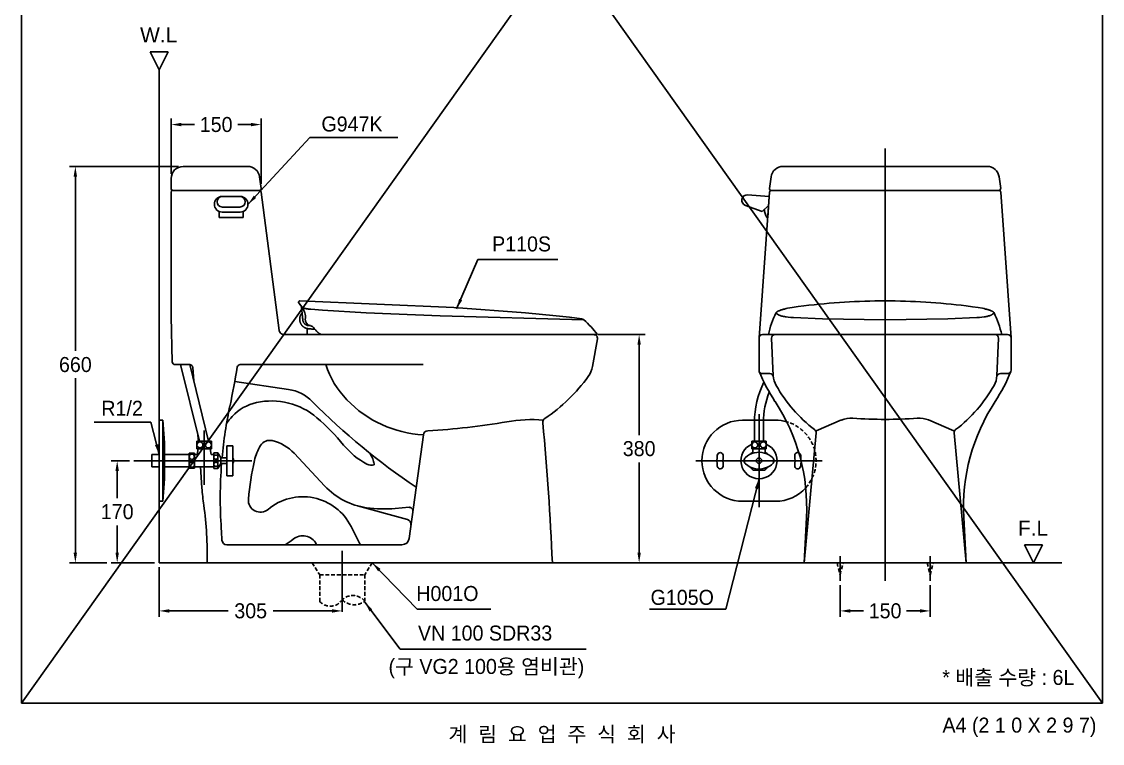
# Model space of a CAD drawing. Header units: millimetres. Extents: x 0 to 3800, y -67 to 2530.
# Drawn here: x 2000 to 3800, y -67 to 1135 of the extents above; entities that cross this region are included whole.
import ezdxf
from ezdxf.enums import TextEntityAlignment as Align
from ezdxf.lldxf.tags import DXFTag

# ---------------------------------------------------------------- set-up
doc = ezdxf.new("R2010")
doc.units = ezdxf.units.MM
doc.linetypes.add('DASHED2', pattern=[9.525, 6.35, -3.175])
for name, color, linetype in [('TEXT', 7, 'Continuous'), ('내부선 및 부속', 4, 'Continuous'), ('도각라인', 255, 'Continuous'), ('외형선', 3, 'Continuous'), ('점선', 6, 'DASHED2'), ('중심선', 1, 'DASHED'), ('치수선', 7, 'Continuous')]:
    doc.layers.add(name, color=color, linetype=linetype)
doc.styles.add('____', font='')
doc.styles.add('타이틀', font='H2GTRM.TTF', dxfattribs={"height": 25})
doc.styles.get('____').set_extended_font_data('굴림')
tags = doc.linetypes.add('DASHDOT', pattern=[70, 31, -13, 13, -13]).pattern_tags.tags
tags[10:11] = [DXFTag(74, 4), DXFTag(75, 0), DXFTag(340, '0'), DXFTag(46, 0.0), DXFTag(50, 0.0), DXFTag(44, 0.0), DXFTag(45, 0.0)]
tags[8:9] = [DXFTag(74, 4), DXFTag(75, 0), DXFTag(340, '0'), DXFTag(46, 0.0), DXFTag(50, 0.0), DXFTag(44, 0.0), DXFTag(45, 0.0)]
tags[6:7] = [DXFTag(74, 4), DXFTag(75, 0), DXFTag(340, '0'), DXFTag(46, 0.0), DXFTag(50, 0.0), DXFTag(44, 0.0), DXFTag(45, 0.0)]
tags[4:5] = [DXFTag(74, 4), DXFTag(75, 0), DXFTag(340, '0'), DXFTag(46, 0.0), DXFTag(50, 0.0), DXFTag(44, 0.0), DXFTag(45, 0.0)]
tags = doc.linetypes.add('DASHED', pattern=[25.72, 12.86, -12.86]).pattern_tags.tags
tags[6:7] = [DXFTag(74, 4), DXFTag(75, 0), DXFTag(340, '0'), DXFTag(46, 0.0), DXFTag(50, 0.0), DXFTag(44, 0.0), DXFTag(45, 0.0)]
tags[4:5] = [DXFTag(74, 4), DXFTag(75, 0), DXFTag(340, '0'), DXFTag(46, 0.0), DXFTag(50, 0.0), DXFTag(44, 0.0), DXFTag(45, 0.0)]
doc.dimstyles.new('MSADIM', dxfattribs={"dimtxt": 33, "dimasz": 17, "dimexe": 10, "dimexo": 7.5, "dimgap": 10, "dimtad": 0, "dimtih": 1, "dimtoh": 1, "dimdec": 0, "dimzin": 1, "dimdsep": 46, "dimtxsty": '____', "dimcen": 11.25, "dimadec": 0, "dimazin": 0, "dimtfac": 1, "dimtdec": 0, "dimtix": 1, "dimtmove": 0, "dimatfit": 3, "dimfxl": 1, "dimtolj": 1, "dimtzin": 1, "dimarcsym": 0})

# ---------------------------------------------------------------- blocks, each defined once
blk = doc.blocks.new('*D6')
at = {"layer": '치수선', "color": 0, "linetype": 'Continuous', "lineweight": -2, "transparency": 16777216}
for p, q in [((2249, 881.3), (2249, 973.5)), ((2399, 864.7), (2399, 973.5)), ((2266, 963.5), (2288, 963.5)), ((2382, 963.5), (2359.9, 963.5))]:
    blk.add_line(p, q, dxfattribs=at)
at = {"layer": '치수선', "color": 0, "linetype": 'Continuous', "transparency": 16777216}
for points in [[(2266, 966.4), (2266, 960.7), (2249, 963.5)], [(2382, 966.4), (2382, 960.7), (2399, 963.5)]]:
    blk.add_solid(points, dxfattribs=at)
at = {"layer": '치수선', "color": 0, "linetype": 'Continuous', "transparency": 16777216, "insert": (2324, 963.5), "char_height": 25, "attachment_point": 5, "style": '____'}
blk.add_mtext('\\A1;150', dxfattribs=at)
blk = doc.blocks.new('*D7')
at = {"layer": '치수선', "color": 0, "linetype": 'Continuous', "lineweight": -2, "transparency": 16777216}
for p, q in [((2179.5, 403.8), (2149.2, 403.8)), ((2159.2, 386.8), (2159.2, 341.7)), ((2159.2, 250.8), (2159.2, 296)), ((2221.5, 233.8), (2149.2, 233.8))]:
    blk.add_line(p, q, dxfattribs=at)
at = {"layer": '치수선', "color": 0, "linetype": 'Continuous', "transparency": 16777216}
for points in [[(2156.3, 386.8), (2162, 386.8), (2159.2, 403.8)], [(2156.3, 250.8), (2162, 250.8), (2159.2, 233.8)]]:
    blk.add_solid(points, dxfattribs=at)
at = {"layer": '치수선', "color": 0, "linetype": 'Continuous', "transparency": 16777216, "insert": (2159.2, 318.8), "char_height": 25, "attachment_point": 5, "style": '____'}
blk.add_mtext('\\A1;170', dxfattribs=at)
blk = doc.blocks.new('*D8')
at = {"layer": '치수선', "color": 0, "linetype": 'Continuous', "lineweight": -2, "transparency": 16777216}
for p, q in [((2261.5, 893.8), (2079.5, 893.8)), ((2089.5, 876.8), (2089.5, 586.6)), ((2089.5, 250.8), (2089.5, 541)), ((2141.7, 233.8), (2079.5, 233.8))]:
    blk.add_line(p, q, dxfattribs=at)
at = {"layer": '치수선', "color": 0, "linetype": 'Continuous', "transparency": 16777216}
for points in [[(2086.6, 876.8), (2092.3, 876.8), (2089.5, 893.8)], [(2086.6, 250.8), (2092.3, 250.8), (2089.5, 233.8)]]:
    blk.add_solid(points, dxfattribs=at)
at = {"layer": '치수선', "color": 0, "linetype": 'Continuous', "transparency": 16777216, "insert": (2089.5, 563.8), "char_height": 25, "attachment_point": 5, "style": '____'}
blk.add_mtext('\\A1;660', dxfattribs=at)
blk = doc.blocks.new('*D9')
at = {"layer": '치수선', "color": 0, "linetype": 'Continuous', "lineweight": -2, "transparency": 16777216}
for p, q in [((2229, 226.3), (2229, 143.7)), ((2534, 159.6), (2534, 163.7)), ((2246, 153.7), (2344.2, 153.7)), ((2517, 153.7), (2418.8, 153.7))]:
    blk.add_line(p, q, dxfattribs=at)
at = {"layer": '치수선', "color": 0, "linetype": 'Continuous', "transparency": 16777216}
for points in [[(2246, 156.5), (2246, 150.8), (2229, 153.7)], [(2517, 156.5), (2517, 150.8), (2534, 153.7)]]:
    blk.add_solid(points, dxfattribs=at)
at = {"layer": '치수선', "color": 0, "linetype": 'Continuous', "transparency": 16777216, "insert": (2381.5, 153.7), "char_height": 25, "attachment_point": 5, "style": '____'}
blk.add_mtext('\\A1;305', dxfattribs=at)
blk = doc.blocks.new('*D10')
at = {"layer": '치수선', "color": 0, "linetype": 'Continuous', "lineweight": -2, "transparency": 16777216}
for p, q in [((2960.5, 613.8), (3038.5, 613.8)), ((3028.5, 596.8), (3028.5, 446.6)), ((3028.5, 250.8), (3028.5, 401)), ((2960.5, 233.8), (3038.5, 233.8))]:
    blk.add_line(p, q, dxfattribs=at)
at = {"layer": '치수선', "color": 0, "linetype": 'Continuous', "transparency": 16777216}
for points in [[(3025.6, 596.8), (3031.3, 596.8), (3028.5, 613.8)], [(3025.6, 250.8), (3031.3, 250.8), (3028.5, 233.8)]]:
    blk.add_solid(points, dxfattribs=at)
at = {"layer": '치수선', "color": 0, "linetype": 'Continuous', "transparency": 16777216, "insert": (3028.5, 423.8), "char_height": 25, "attachment_point": 5, "style": '____'}
blk.add_mtext('\\A1;380', dxfattribs=at)
blk = doc.blocks.new('*D11')
at = {"layer": '치수선', "color": 0, "linetype": 'Continuous', "lineweight": -2, "transparency": 16777216}
for p, q in [((3363.1, 196.3), (3363.1, 143.7)), ((3513.1, 196.3), (3513.1, 143.7)), ((3380.1, 153.7), (3402.2, 153.7)), ((3496.1, 153.7), (3474, 153.7))]:
    blk.add_line(p, q, dxfattribs=at)
at = {"layer": '치수선', "color": 0, "linetype": 'Continuous', "transparency": 16777216}
for points in [[(3380.1, 156.5), (3380.1, 150.8), (3363.1, 153.7)], [(3496.1, 156.5), (3496.1, 150.8), (3513.1, 153.7)]]:
    blk.add_solid(points, dxfattribs=at)
at = {"layer": '치수선', "color": 0, "linetype": 'Continuous', "transparency": 16777216, "insert": (3438.1, 153.7), "char_height": 25, "attachment_point": 5, "style": '____'}
blk.add_mtext('\\A1;150', dxfattribs=at)

msp = doc.modelspace()

# ---------------------------------------------------------------- linework, layer by layer
for p, q in [((2000, 2530), (3800, 0)), ((3800, 2530), (2000, 0)), ((2675.9, 156.4), (2781.7, 156.4)), ((3156, 156.6), (3045.9, 156.6))]:
    msp.add_line(p, q)
at = {"layer": '내부선 및 부속', "linetype": 'Continuous'}
for p, q in [((3209.2, 846.4), (3245.1, 843.8)), ((2364, 843.8), (2334, 843.8)), ((3205.4, 829), (3233.2, 818.6)), ((3233.2, 818.6), (3244, 828.8)), ((3245.1, 843.8), (3242.6, 808.9)), ((2329, 818.8), (2329, 808.8)), ((2364, 817.8), (2334, 817.8)), ((2363.6, 826.2), (2334.3, 826.2)), ((2369, 818.8), (2369, 808.8)), ((2369, 808.8), (2329, 808.8)), ((3241.1, 809), (3242.6, 808.9)), ((2461.3, 667.4), (2461.5, 666.5)), ((2468.5, 658.4), (2468.5, 658.5)), ((2472.6, 640.4), (2472.5, 640)), ((2472.6, 640.4), (2472.6, 640.4)), ((2697.2, 645.1), (2936.3, 638.3)), ((2501.5, 613.8), (2538.1, 613.8)), ((2538.1, 613.8), (2710.3, 613.8)), ((2710.3, 613.8), (2959, 613.8)), ((2296, 436.6), (2264.6, 563.8)), ((2311.5, 436.6), (2280.1, 563.8)), ((2235, 471.3), (2229, 471.3)), ((2235, 471.3), (2235, 336.3)), ((2235, 471.3), (2238, 433.8)), ((3200.6, 471.3), (3255.6, 471.3)), ((3220.6, 467.8), (3220.6, 436.6)), ((3235.6, 467.8), (3235.6, 436.6)), ((2238, 433.8), (2238, 373.8)), ((2316, 436.6), (2292, 436.6)), ((2292, 423.6), (2292, 436.6)), ((2293.6, 446.2), (2294.4, 436.6)), ((2316, 423.6), (2316, 436.6)), ((3216.1, 436.6), (3216.1, 423.6)), ((3233.1, 436.6), (3216.1, 436.6)), ((3240.1, 436.6), (3233.1, 436.6)), ((3240.1, 436.6), (3240.1, 423.6)), ((2217, 393.6), (2217, 414.1)), ((2229, 414.1), (2217, 414.1)), ((2279, 414.1), (2238, 414.1)), ((2279, 416.3), (2279, 391.3)), ((2288, 416.3), (2279, 416.3)), ((2288, 416.3), (2288, 391.3)), ((2292.5, 414.1), (2288, 414.1)), ((2316, 423.6), (2292, 423.6)), ((2294, 423.6), (2292.5, 414.1)), ((2315.5, 414.1), (2314, 423.6)), ((2320, 414.1), (2315.5, 414.1)), ((2327, 416.8), (2320, 416.8)), ((2320, 416.8), (2320, 390.8)), ((2327, 416.8), (2327, 390.8)), ((2327, 416.8), (2332, 408.6)), ((2342, 428.8), (2342, 378.8)), ((2352, 428.8), (2342, 428.8)), ((2352, 428.8), (2352, 378.8)), ((3235.8, 423.6), (3216.1, 423.6)), ((3217.6, 423.6), (3217.6, 416.2)), ((3240.1, 423.6), (3235.8, 423.6)), ((3238.6, 423.6), (3238.6, 416.2)), ((2332, 399.1), (2327, 390.8)), ((2332, 408.6), (2332, 399.1)), ((2342, 408.6), (2332, 408.6)), ((2342, 399.1), (2332, 399.1)), ((2229, 393.6), (2217, 393.6)), ((2279, 393.6), (2238, 393.6)), ((2288, 391.3), (2279, 391.3)), ((2320, 393.6), (2288, 393.6)), ((2327, 390.8), (2320, 390.8)), ((2352, 378.8), (2342, 378.8)), ((3218.9, 388.3), (3237.2, 388.3)), ((2238, 373.8), (2235, 336.3)), ((2235, 336.3), (2229, 336.3)), ((3200.6, 336.3), (3255.6, 336.3))]:
    msp.add_line(p, q, dxfattribs=at)
at = {"layer": '내부선 및 부속', "linetype": 'Continuous', "flags": 128}
for points in [[(2461.3, 667.5, -0.48596), (2463.3, 669.9)], [(2468.5, 658.4, -0.06265), (2469.7, 655.5)], [(2471.6, 650, -0.009872), (2469.7, 655.4)], [(2471.6, 650, -0.111987), (2472.6, 640.4)], [(2480.2, 628.7, -0.369978), (2472.5, 640)], [(2933.3, 639.7, -0.138018), (2936.2, 638.4)], [(2936.3, 638.3, -0.055507), (2959, 613.9)], [(2480.3, 628.7, -0.022615), (2482.9, 628.1)], [(2482.9, 628.1, -0.138511), (2485.2, 626.8)], [(2485.2, 626.8, -0.025118), (2487.3, 624.2)], [(3205.4, 409, -0.260244), (3237.3, 416.6)], [(3237.3, 416.6, -0.116822), (3250.8, 409)], [(3287.6, 411.7, -0.5778), (3294.4, 416.9)], [(2352, 408.3, -0.31563), (2352, 399.3)], [(3205.4, 398.7, -0.44), (3205.4, 409)], [(3242.2, 392.9, -0.302629), (3205.4, 398.7)], [(3250.8, 398.7, -0.077177), (3242.2, 392.9)], [(3250.8, 409, -0.44), (3250.8, 398.7)], [(3287.6, 411.7, -0.065667), (3287.6, 396)], [(3298.1, 403.6, -0.031872), (3297.5, 394.7)], [(3297.5, 394.7, -1), (3287.6, 396)]]:
    msp.add_lwpolyline(points, format="xyb", dxfattribs=at)
for points in [[(2461.3, 667.5), (2465.1, 662.4), (2465.8, 661.5), (2466.4, 660.7), (2466.7, 660.5), (2466.9, 660.2), (2467, 660.1), (2467.1, 660), (2467.2, 659.8), (2467.4, 659.7), (2467.5, 659.6), (2467.7, 659.4), (2468.7, 658.7)], [(2468.5, 658.5), (2468.3, 658.6), (2468.2, 658.7), (2467.7, 659.1), (2467.5, 659.2), (2467.4, 659.2), (2467.4, 659.3), (2467.3, 659.4), (2467.2, 659.5), (2467, 659.6), (2466.9, 659.7), (2466.7, 660), (2466.5, 660.2), (2464, 663.3), (2461.5, 666.5)], [(2463.3, 669.9), (2719.9, 658.9), (2839.3, 650.3), (2890.2, 645.3), (2912.7, 642.6), (2932.8, 639.8)], [(2501, 654.7), (2481.9, 656), (2478, 656.4), (2476.5, 656.6), (2474.9, 656.8), (2474.2, 656.9), (2473.4, 657.1), (2472.6, 657.2), (2471.9, 657.4), (2471.5, 657.5), (2471, 657.6), (2470.6, 657.7), (2470.4, 657.8), (2470.2, 657.9), (2470, 658), (2469.8, 658), (2469.6, 658.1), (2469.4, 658.2), (2469.3, 658.3), (2469.1, 658.4), (2469, 658.5), (2468.9, 658.5), (2468.8, 658.6), (2468.7, 658.7)], [(2501, 654.7), (2573.9, 650.1), (2697.2, 645.1)], [(3264.2, 645.1), (3263.4, 645.4), (3263, 645.6), (3262.6, 645.7), (3262.3, 645.9), (3261.9, 646), (3261.6, 646.2), (3261.3, 646.3), (3260.8, 646.6), (3260.3, 646.9), (3257.2, 648.8), (3257, 648.9), (3257, 648.9), (3256.9, 648.9), (3256.9, 649), (3256.9, 649), (3256.8, 649), (3256.8, 649), (3256.8, 649.1), (3256.8, 649.1), (3256.7, 649.1), (3256.7, 649.1), (3256.7, 649.1), (3256.7, 649.1), (3256.7, 649.2), (3256.7, 649.2), (3256.6, 649.2), (3256.6, 649.2), (3256.6, 649.2), (3256.6, 649.3), (3256.6, 649.3), (3256.6, 649.3), (3256.6, 649.3), (3256.6, 649.3), (3256.6, 649.4), (3256.5, 649.4), (3256.5, 649.4), (3256.5, 649.4), (3256.5, 649.4), (3256.5, 649.4), (3256.5, 649.5), (3256.5, 649.5), (3256.5, 649.5), (3256.5, 649.5), (3256.5, 649.5), (3256.5, 649.6), (3256.5, 649.6), (3256.5, 649.6), (3256.5, 649.6), (3256.5, 649.6), (3256.5, 649.7), (3256.5, 649.7), (3256.5, 649.7), (3256.5, 649.7), (3256.5, 649.7), (3256.5, 649.8), (3256.5, 649.8), (3256.5, 649.8), (3256.5, 649.8), (3256.5, 649.8), (3256.5, 649.8), (3256.5, 649.9), (3256.5, 649.9), (3256.5, 649.9), (3256.6, 649.9), (3256.6, 649.9), (3256.6, 649.9), (3256.6, 649.9)], [(3256.6, 649.9), (3256.6, 650), (3256.6, 650.1), (3256.7, 650.1), (3256.7, 650.2), (3256.8, 650.3), (3256.8, 650.4), (3256.9, 650.5), (3257, 650.6), (3257.1, 650.8), (3257.2, 650.9), (3257.3, 651), (3257.3, 651.1), (3257.4, 651.1), (3257.5, 651.2), (3257.6, 651.3), (3257.6, 651.3), (3257.8, 651.5), (3257.9, 651.6), (3258.1, 651.7), (3258.2, 651.8), (3258.4, 651.9), (3258.5, 652.1), (3258.8, 652.2), (3259, 652.4), (3259.3, 652.5), (3259.5, 652.6), (3259.8, 652.8), (3260, 652.9), (3260.5, 653.1), (3261.1, 653.4), (3261.6, 653.6), (3262.6, 654)], [(3270.7, 656.4), (3271.9, 656.7), (3273.2, 657), (3275.8, 657.6), (3283.3, 658.9), (3293.1, 660.4), (3302.9, 661.7)], [(3573.3, 661.7), (3583.5, 660.3), (3592.9, 658.9), (3600.4, 657.6), (3603, 657), (3604.2, 656.7), (3605.5, 656.4)], [(3619.6, 649.9), (3619.6, 649.8), (3619.6, 649.8), (3619.7, 649.8), (3619.7, 649.8), (3619.7, 649.7), (3619.7, 649.7), (3619.7, 649.7), (3619.7, 649.7), (3619.7, 649.7), (3619.7, 649.7), (3619.7, 649.7), (3619.7, 649.7), (3619.7, 649.7), (3619.7, 649.6), (3619.7, 649.6), (3619.7, 649.6), (3619.7, 649.6), (3619.7, 649.6), (3619.7, 649.6), (3619.7, 649.6), (3619.7, 649.5), (3619.7, 649.5), (3619.7, 649.5), (3619.7, 649.5), (3619.7, 649.5), (3619.7, 649.5), (3619.7, 649.4), (3619.7, 649.4), (3619.6, 649.4), (3619.6, 649.4), (3619.6, 649.4), (3619.6, 649.4), (3619.6, 649.3), (3619.6, 649.3), (3619.6, 649.3), (3619.6, 649.3), (3619.6, 649.3), (3619.6, 649.2), (3619.6, 649.2), (3619.5, 649.2), (3619.5, 649.2), (3619.5, 649.2), (3619.5, 649.2), (3619.5, 649.1), (3619.5, 649.1), (3619.4, 649.1), (3619.4, 649.1), (3619.4, 649.1), (3619.4, 649.1), (3619.4, 649), (3619.4, 649), (3619.3, 649), (3619.3, 649), (3619.2, 649), (3617, 647.6), (3616, 646.9), (3615.4, 646.6), (3614.9, 646.3), (3614.5, 646.2), (3614.2, 646), (3613.8, 645.8), (3613.5, 645.7), (3613.1, 645.5), (3612.7, 645.4), (3612.3, 645.3), (3612, 645.1)], [(3613.5, 654), (3614.8, 653.5), (3615.4, 653.3), (3615.9, 653), (3616.4, 652.8), (3616.8, 652.5), (3617, 652.4), (3617.2, 652.3), (3617.4, 652.2), (3617.6, 652.1), (3617.8, 652), (3617.9, 651.9), (3618.1, 651.7), (3618.2, 651.6), (3618.3, 651.5), (3618.5, 651.4), (3618.6, 651.3), (3618.8, 651.1), (3618.9, 651), (3618.9, 650.9), (3619, 650.9), (3619.1, 650.8), (3619.1, 650.7), (3619.2, 650.6), (3619.2, 650.6), (3619.3, 650.5), (3619.3, 650.4), (3619.4, 650.3), (3619.4, 650.2), (3619.5, 650.2), (3619.5, 650.1), (3619.6, 650), (3619.6, 649.9)], [(3438.1, 638.3), (3333.8, 640.3), (3285.4, 642.2), (3281.1, 642.5), (3276.8, 642.9), (3273.6, 643.2), (3272, 643.4), (3270.4, 643.7), (3268.9, 644), (3267.3, 644.3), (3265.8, 644.7), (3265, 644.9), (3264.2, 645.1)], [(3612, 645.1), (3611.3, 644.9), (3610.6, 644.8), (3609.3, 644.4), (3607.9, 644.1), (3606.5, 643.8), (3604.8, 643.5), (3603, 643.3), (3599.4, 642.9), (3595.1, 642.5), (3590.8, 642.2), (3542.4, 640.3), (3438.1, 638.3)], [(2487.3, 624.2), (2488.1, 623.1), (2488.9, 622.1), (2489.8, 621), (2490.7, 620.1), (2491.5, 619.1), (2492, 618.7), (2492.4, 618.3), (2492.8, 617.9), (2493.3, 617.5), (2493.7, 617.1), (2494.2, 616.8), (2494.6, 616.4), (2495, 616.1), (2495.5, 615.8), (2495.9, 615.5), (2496.1, 615.4), (2496.3, 615.3), (2496.6, 615.1), (2496.8, 615), (2497, 614.9), (2497.2, 614.8), (2497.4, 614.7), (2497.7, 614.6), (2497.9, 614.5), (2498.1, 614.4), (2498.3, 614.3), (2498.6, 614.3), (2498.8, 614.2), (2499, 614.1), (2499.3, 614.1), (2499.5, 614), (2499.8, 614), (2500, 613.9), (2500.2, 613.9), (2500.5, 613.9), (2500.7, 613.9), (2501, 613.8), (2501.2, 613.8), (2501.5, 613.8)]]:
    msp.add_lwpolyline(points, dxfattribs=at)
at = {"layer": '내부선 및 부속', "linetype": 'Continuous'}
for centre, radius in [((2297, 430.2), 5), ((2311, 430), 5), ((3221.1, 430), 5), ((2283.5, 410.3), 4.5), ((2283.5, 397.3), 4.5), ((2323.5, 409.8), 3.5), ((2323.5, 397.8), 3.5), ((3228.1, 403.8), 4.5)]:
    msp.add_circle(centre, radius, dxfattribs=at)
for centre, radius, start, end in [((3208.5, 837.4), 9, 85.88, 249.5427), ((2334, 830.8), 13, 90, 270), ((2334.3, 835), 8.82, 90, 270), ((2363.6, 835), 8.82, 270, 90), ((2364, 830.8), 13, 270, 90), ((3262.1, 822.5), 25, 180.5991, 212.7499), ((3437.9, -436.7), 1106.6, 89.9892, 97.0075), ((3438.3, -436.5), 1106.4, 82.9924, 90.0115), ((3418.3, 572), 179.6, 154.3794, 166.5157), ((3457.9, 572), 179.5, 13.483, 25.7112), ((3369.7, 467.8), 149.1, 153.3652, 180), ((3369.7, 467.8), 134.1, 158.1064, 180), ((3200.6, 403.8), 67.5, 90, 270), ((3255.6, 403.8), 67.5, 74.0834, 90), ((3235.1, 430.2), 5, 109.2614, 274.4227), ((3235.1, 430.2), 5, 274.4227, 109.2614), ((3163.6, 412.3), 5, 352.486, 172.486), ((3228.1, 403.8), 30, 113.5777, 66.4213), ((3228.1, 403.8), 18, 125.6852, 143.3613), ((3228.1, 403.8), 18, 36.6387, 54.3145), ((3228.1, 403.8), 70, 172.486, 187.514), ((3228.1, 403.8), 60, 172.486, 187.514), ((3163.6, 395.3), 5, 187.514, 7.514), ((3228.1, 403.8), 18, 216.6387, 239.4416), ((3228.1, 403.8), 18, 300.5584, 323.3613), ((3255.6, 403.8), 67.5, 270, 318.1939)]:
    msp.add_arc(centre, radius, start, end, dxfattribs=at)
msp.add_rational_spline([(2467.1, 649.9), (2465.7, 648.3), (2464.8, 646.4), (2461.2, 639.2), (2464.9, 632.1), (2468.6, 624.9), (2476.6, 623.7)], [1, 0.991018652916, 1, 0.891394913197, 1, 0.891394913197, 1], degree=2, knots=[0, 0, 0, 0.124781, 0.124781, 0.56239, 0.56239, 1, 1, 1], dxfattribs=at)
for points, degree in [([(2468.3, 638.1), (2467.2, 649.5), (2466, 660.8)], 2), ([(3262.6, 654), (3264.2, 654.6), (3265.8, 655.2), (3267.4, 655.6), (3269, 656), (3270.7, 656.4)], 5), ([(3605.5, 656.4), (3607.1, 656), (3608.8, 655.6), (3610.4, 655.2), (3612, 654.6), (3613.5, 654)], 5), ([(2475.6, 623.9), (2475.6, 618.9), (2475.6, 613.8)], 2), ([(2476.6, 623.7), (2482.6, 623.1), (2488.6, 622.5)], 2), ([(2496.6, 613.8), (2496.6, 614.5), (2496.6, 615.1)], 2)]:
    msp.add_open_spline(points, degree=degree, dxfattribs=at)
for points, weights in [([(2475.5, 629.3), (2469.1, 631.4), (2468.3, 638.1)], [1, 0.845558404922, 1]), ([(2479.6, 628.7), (2477.5, 628.6), (2475.5, 629.3)], [1, 0.980963885784, 1]), ([(2480, 628.8), (2479.8, 628.7), (2479.6, 628.7)], [0.988447546959, 0.994064748287, 1])]:
    msp.add_rational_spline(points, weights, degree=2, dxfattribs=at)
at = {"layer": '도각라인', "color": 7}
for p, q in [((2000, 2530), (2000, 0)), ((3800, 2530), (3800, 0)), ((2000, 0), (3800, 0))]:
    msp.add_line(p, q, dxfattribs=at)
at = {"layer": '외형선', "linetype": 'Continuous'}
for p, q in [((2244, 1084.7), (2214, 1084.7)), ((2214, 1084.7), (2229, 1054.7)), ((2229, 1054.7), (2244, 1084.7)), ((2229, 1054.7), (2229, 233.8)), ((2269, 893.8), (2376.5, 893.8)), ((3268.1, 893.8), (3608.1, 893.8)), ((2249, 856.8), (2249, 873.8)), ((2399, 857.2), (2396.3, 876.5)), ((3245.6, 857.2), (3248.2, 876.5)), ((3630.6, 857.2), (3627.9, 876.5)), ((2249, 850.8), (2249, 643.8)), ((2252, 853.8), (2396, 853.8)), ((2399, 851.2), (2429, 620.8)), ((3245.6, 851), (3228.1, 608.3)), ((3248.6, 853.8), (3627.6, 853.8)), ((3630.6, 851), (3648.1, 608.3)), ((2249, 643.8), (2251, 568.7)), ((2437, 613.8), (2953, 613.8)), ((3234.1, 613.8), (3642.1, 613.8)), ((3252.5, 613.8), (3243.8, 613.8)), ((3438.1, 613.8), (3252.5, 613.8)), ((3623.6, 613.8), (3438.1, 613.8)), ((2958.9, 606.8), (2950.8, 560.7)), ((3228.1, 607.8), (3228.1, 554.8)), ((3251.7, 545.4), (3249.1, 607.6)), ((3624.4, 545.4), (3627.1, 607.6)), ((3648.1, 607.8), (3648.1, 554.8)), ((2256, 563.8), (2280.1, 563.8)), ((2285.1, 559.2), (2286.8, 536.7)), ((2364, 563.8), (2669, 563.8)), ((3246, 548.8), (3234.1, 548.8)), ((3630.2, 548.8), (3642.1, 548.8)), ((2355, 535.6), (2444.7, 522.4)), ((3323.4, 453.6), (3365.5, 471.6)), ((3510.6, 471.6), (3552.8, 453.6)), ((3323.1, 450.2), (3303.1, 233.8)), ((3553.1, 450.2), (3573.1, 233.8)), ((2669.1, 446.9), (2645.4, 274.2)), ((2454, 416.1), (2505, 361.6)), ((2297.7, 393.6), (2300.3, 358.5)), ((2559.3, 328.7), (2642.7, 305.7)), ((2645.2, 326.2), (2622.3, 324.3)), ((3307.1, 309.2), (3303.1, 233.8)), ((3569.1, 309.2), (3573.1, 233.8)), ((2548.7, 294.3), (2562.6, 266.6)), ((2633.5, 263.8), (2341.6, 263.8)), ((2490.6, 265.1), (2491.2, 263.8)), ((3700.5, 263.8), (3670.5, 263.8)), ((3670.5, 263.8), (3685.5, 233.8)), ((3685.5, 233.8), (3700.5, 263.8)), ((2229, 233.8), (3732.3, 233.8)), ((2309, 233.8), (2884, 233.8)), ((3305.6, 233.8), (3570.6, 233.8)), ((3308.1, 233.8), (3568.1, 233.8))]:
    msp.add_line(p, q, dxfattribs=at)
at = {"layer": '외형선', "linetype": 'Continuous', "flags": 128}
for points in [[(2249, 873.8, -0.414214), (2269, 893.8)], [(2376.5, 893.8, -0.375188), (2396.3, 876.5)], [(3248.2, 876.5, -0.375188), (3268.1, 893.8)], [(2396, 853.8, -0.37667), (2399, 851.2)], [(3627.6, 853.8, -0.414214), (3630.6, 850.8)], [(2953, 613.8, -0.46619), (2958.9, 606.8)], [(3249.1, 607.8, -0.414214), (3255.1, 613.8)], [(3642.1, 613.8, -0.414214), (3648.1, 607.8)], [(2280.1, 563.8, -0.392151), (2285.1, 559.2)], [(3256.7, 529.3, -0.106776), (3251.7, 545.4)], [(3647.7, 552.6, -0.050737), (3621.4, 502.4)], [(3624.2, 543.6, -0.3764), (3630.2, 548.8)], [(3648.1, 554.8, -0.414214), (3642.1, 548.8)], [(2350.8, 477.5, -0.154688), (2391.2, 500.6)], [(2391.2, 500.6, -0.234066), (2491.9, 475.4)], [(2657.1, 359.7, -0.048892), (2484.1, 502.5)], [(3569.1, 309.2, -0.160352), (3621.4, 502.4)], [(2341.4, 465.9, -0.029436), (2350.8, 477.5)], [(2491.9, 475.4, -0.045928), (2536.3, 429.9)], [(3491.8, 474.7, -0.120727), (3510.6, 471.6)], [(3320.7, 455.6, -0.258576), (3323.1, 450.2)], [(2398.1, 429.2, -0.322585), (2417.5, 437.2)], [(2417.5, 437.2, -0.147352), (2454, 416.1)], [(2387.7, 404, -0.082679), (2398.1, 429.2)], [(2575.1, 398.3, -0.102786), (2536.3, 429.9)], [(2575.5, 420.1, -0.156949), (2585.5, 404.7)], [(2377.7, 339.8, -0.035532), (2387.7, 404)], [(2587.3, 396.7, -0.176537), (2575.1, 398.3)], [(2585.5, 404.7, -0.023027), (2587.3, 396.7)], [(2574.6, 325.6, -0.17239), (2505, 361.6)], [(2622.3, 324.3, -0.054763), (2574.6, 325.6)], [(2645.2, 326.2, -0.479989), (2651.6, 319.4)], [(2642.7, 305.7, -0.375725), (2648.5, 296.9)], [(2645.4, 274.2, -0.374889), (2633.5, 263.8)]]:
    msp.add_lwpolyline(points, format="xyb", dxfattribs=at)
msp.add_lwpolyline([(3632.4, 613.8), (3632.5, 613.8), (3623.6, 613.8)], dxfattribs=at)
at = {"layer": '외형선', "linetype": 'Continuous'}
for centre, radius, start, end in [((3608.1, 873.8), 20, 7.738, 90), ((2252, 856.8), 3, 180, 270), ((2252, 850.8), 3, 90, 180), ((2396, 856.8), 3, 270, 7.738), ((3248.6, 856.8), 3, 172.262, 270), ((3248.6, 850.8), 3, 90, 180), ((3627.6, 856.8), 3, 270, 7.738), ((2437, 621.8), 8, 180, 270.0019), ((3234.1, 607.8), 6, 90, 180), ((3621.1, 607.8), 6, 0, 90), ((2256, 568.8), 5, 181.5267, 270), ((1148.4, 752.4), 1225.9, 347.9027, 350.9537), ((2364, 558.8), 5, 90, 170.9537), ((2653.6, 612.5), 155, 198.3046, 223.7886), ((2911.4, 567.6), 40, 324.0602, 350.0228), ((2709, 714.4), 290, 304.0843, 324.0602), ((3234.1, 554.8), 6, 180, 270), ((3488.5, 656.4), 280, 201.7687, 213.3868), ((3246, 542.8), 6, 7.4947, 90), ((3584.6, 548.8), 40, 330.7579, 355.1368), ((2434.5, 453.2), 70, 44.87, 81.6235), ((3466.1, 646.5), 240, 209.2421, 232.7177), ((3410.1, 646.5), 240, 307.2823, 330.7579), ((2678.9, 636.7), 190, 223.7886, 267.0391), ((3063, 342), 732.2, 167.9027, 174.7832), ((2987.6, 326.3), 320, 356.9469, 33.3868), ((2619.3, 1552.3), 1100, 272.9863, 279.892), ((2849.5, 232.2), 240, 85.3311, 99.892), ((2876, 467.6), 8, 124.0843, 185.4069), ((3381.3, 434.8), 40, 85.5956, 113.1306), ((3438.1, 1172.6), 700, 265.5956, 274.4044), ((2677, 445.8), 8, 92.9863, 172.2021), ((-1612, 42.8), 4500, 2.4333, 5.4069), ((3559.1, 450.8), 6, 127.2823, 185.2733), ((3063, 342), 732.2, 175.5292, 184.0085), ((2764.2, 393.8), 465.2, 184.3493, 187.9149), ((2468.3, 253.8), 90, 26.7224, 129.9945), ((1709.1, 247.1), 600, 358.7299, 7.9149), ((2397.6, 338.1), 20, 175.1917, 309.9945), ((1709.1, 247.1), 625, 2.2363, 4.0085), ((2341.6, 271.8), 8, 182.2363, 270.001), ((2397.6, 338.1), 85, 299.0985, 309.9945), ((2468.3, 253.8), 25, 26.7224, 129.9945), ((2567.1, 268.8), 5, 206.7227, 270)]:
    msp.add_arc(centre, radius, start, end, dxfattribs=at)
msp.add_open_spline([(2496.6, 613.8), (2486.1, 613.8), (2475.6, 613.8)], degree=2, dxfattribs=at)
at = {"layer": '점선'}
for p, q in [((2484, 233.8), (2496.5, 213.8)), ((2584, 233.8), (2571.5, 213.8)), ((3358.1, 233.8), (3363.1, 213.8)), ((3363.1, 213.8), (3368.1, 233.8)), ((3508.1, 233.8), (3513.1, 213.8)), ((3513.1, 213.8), (3518.1, 233.8)), ((2496.5, 213.8), (2496.5, 169.3)), ((2496.5, 213.8), (2571.5, 213.8)), ((2571.5, 213.8), (2571.5, 169.7))]:
    msp.add_line(p, q, dxfattribs=at)
at = {"layer": '점선', "flags": 128}
for points in [[(3294.4, 416.9, -0.267588), (3297.5, 413)], [(3297.5, 413, -0.032798), (3298.1, 403.8)]]:
    msp.add_lwpolyline(points, format="xyb", dxfattribs=at)
at = {"layer": '점선'}
for centre, radius, start, end in [((3255.6, 403.8), 67.5, 318.1939, 74.0834), ((2514, 185.2), 23.6, 222.2205, 320.2275), ((2551.7, 153.9), 25.4, 38.5927, 140.2275), ((2554.1, 193.3), 29.3, 226.4632, 306.3085)]:
    msp.add_arc(centre, radius, start, end, dxfattribs=at)
at = {"layer": '중심선', "linetype": 'DASHDOT'}
for p, q in [((3438.1, 923.8), (3438.1, 203.8)), ((3228.1, 481.3), (3228.1, 326.3)), ((2304, 363.6), (2304, 453.9)), ((2187, 403.8), (2383.4, 403.8)), ((3123.1, 403.8), (3333.1, 403.8)), ((2534, 253.8), (2534, 152.1)), ((3363.1, 244.9), (3363.1, 203.8)), ((3513.1, 244.9), (3513.1, 203.8))]:
    msp.add_line(p, q, dxfattribs=at)
at = {"layer": '치수선', "linetype": 'Continuous'}
for p, q in [((2497, 942.1), (2626.4, 942.1)), ((2776.9, 739.1), (2893.3, 739.1)), ((2647.7, 90.2), (2940, 90.2))]:
    msp.add_line(p, q, dxfattribs=at)

# ---------------------------------------------------------------- texts
at = {"layer": 'TEXT', "style": '타이틀'}
for s, p in [('* 배출 수량 : 6L', (3643.3, 42.9)), ('계  림  요  업  주  식  회  사', (2900, -51.7))]:
    msp.add_text(s, height=25, dxfattribs=at).set_placement(p, align=Align.MIDDLE_CENTER)
msp.add_text('A4 (2 1 0 X 2 9 7)', height=25, dxfattribs=at).set_placement((3790, -36.5), align=Align.MIDDLE_RIGHT)
at = {"layer": 'TEXT', "char_height": 25, "attachment_point": 1, "line_spacing_factor": 0.963855, "style": '타이틀'}
for s, insert, width in [('\\fArial;W.L', (2197.3, 1125.3), 248.993), ('\\A1;G947K', (2499.3, 977), 248.993), ('\\A1;P110S', (2783.6, 777.3), 248.993), ('\\fArial;F.L', (3659.2, 304.2), 248.993), ('\\A1; G105O', (3038.4, 188.8), 248.993), ('\\A1;VN 100 SDR33', (2660.1, 129.3), 379.657), ('\\A1;(구 VG2 100{\\fGulim|b0|i0|c129|p50;용 염비관)}', (2611.1, 73.7), 379.657)]:
    msp.add_mtext(s, dxfattribs=dict(at, insert=insert, width=width))
at = {"layer": '치수선', "linetype": 'Continuous', "char_height": 25, "attachment_point": 1, "line_spacing_factor": 0.963855, "style": '타이틀'}
for s, insert, width in [('\\A1;R1/2', (2132.8, 503.6), 248.993), ('\\A1; H001O', (2648.2, 195.2), 361.787)]:
    msp.add_mtext(s, dxfattribs=dict(at, insert=insert, width=width))

# ---------------------------------------------------------------- dimensions: what is measured, and where the dimension line sits
at = {"layer": '치수선', "linetype": 'Continuous'}
for base, p1, p2, picture, middle in [((2399, 963.5), (2249, 873.8), (2399, 857.2), '*D6', (2324, 963.5)), ((2534, 153.7), (2229, 233.8), (2534, 152.1), '*D9', (2381.5, 153.7))]:
    dim = msp.add_linear_dim(base=base, p1=p1, p2=p2, dimstyle='MSADIM', override={"dimtxt": 25}, dxfattribs=at)
    dim.commit()
    dim.dimension.update_dxf_attribs({"geometry": picture, "text_midpoint": middle, "dimtype": 160})
for base, p1, p2, picture, middle in [((2089.5, 233.8), (2269, 893.8), (2149.2, 233.8), '*D8', (2089.5, 563.8)), ((2159.2, 233.8), (2187, 403.8), (2229, 233.8), '*D7', (2159.2, 318.8))]:
    dim = msp.add_linear_dim(base=base, p1=p1, p2=p2, angle=90, dimstyle='MSADIM', override={"dimtxt": 25}, dxfattribs=at)
    dim.commit()
    dim.dimension.update_dxf_attribs({"geometry": picture, "text_midpoint": middle})
dim = msp.add_linear_dim(base=(3028.5, 233.8), p1=(2953, 613.8), p2=(2953, 233.8), angle=90, dimstyle='MSADIM', override={"dimtxt": 25}, dxfattribs=at)
dim.commit()
dim.dimension.update_dxf_attribs({"geometry": '*D10', "text_midpoint": (3028.5, 423.8), "dimtype": 160})
dim = msp.add_linear_dim(base=(3513.1, 153.7), p1=(3363.1, 203.8), p2=(3513.1, 203.8), dimstyle='MSADIM', override={"dimtxt": 25}, dxfattribs=at)
dim.commit()
dim.dimension.update_dxf_attribs({"geometry": '*D11', "text_midpoint": (3438.1, 153.7)})

# ---------------------------------------------------------------- leaders
at = {"layer": '치수선', "linetype": 'Continuous', "annotation_type": 0, "has_hookline": 1, "hookline_direction": 0}
for points, override in [([(2377.1, 830.8), (2480, 942.1), (2497, 942.1)], {"dimtxt": 25}), ([(2724.5, 656.5), (2759.9, 739.1), (2776.9, 739.1)], {"dimtxt": 25}), ([(2583.9, 233.9), (2658.9, 156.4), (2675.9, 156.4)], {"dimtxt": 30}), ([(2571.5, 168.1), (2630.7, 90.2), (2647.7, 90.2)], {"dimtxt": 25})]:
    msp.add_leader(points, dimstyle='MSADIM', override=override, dxfattribs=at)
at = {"layer": '치수선', "linetype": 'Continuous'}
msp.add_leader([(2229, 414.1), (2215.3, 467.8), (2121, 467.8)], dimstyle='MSADIM', override={"dimtxt": 25}, dxfattribs=at)
at = {"layer": '치수선', "linetype": 'Continuous', "annotation_type": 0, "has_hookline": 1, "hookline_direction": 0, "horizontal_direction": (-1, 0, 0)}
msp.add_leader([(3228.1, 373.8), (3173, 156.6), (3156, 156.6)], dimstyle='MSADIM', override={"dimtxt": 25}, dxfattribs=at)

doc.saveas('drawing.dxf')
